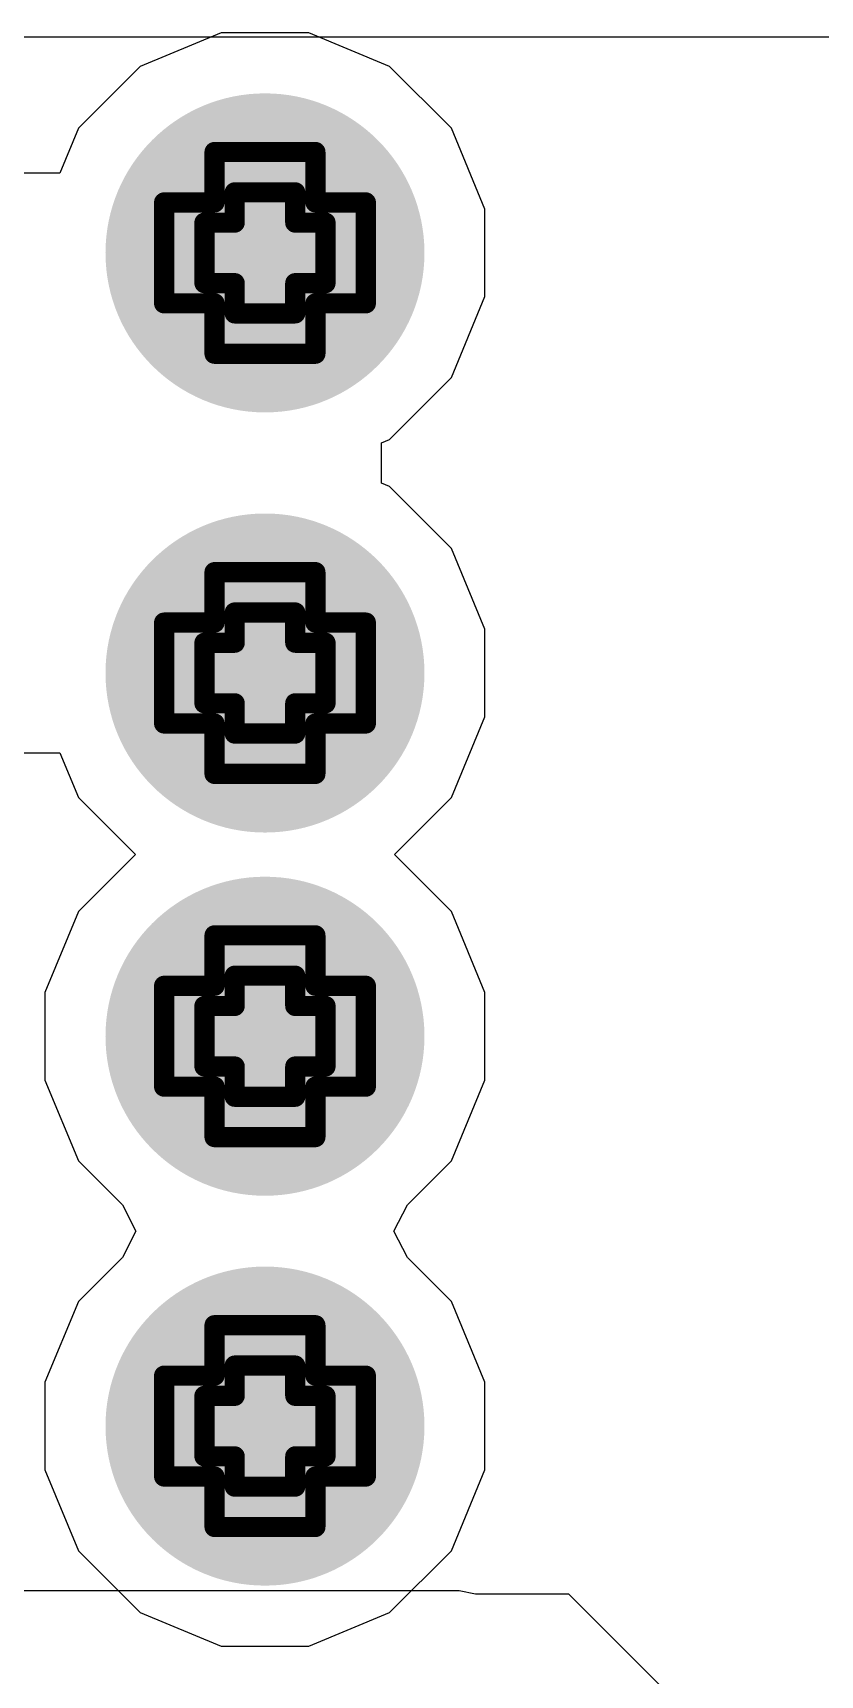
# Model space of a CAD drawing. Header units: inches. Extents: x -4 to 5258, y -4 to 5281.
# Drawn here: x 76.165 to 78.147, y 86.516 to 90.651 of the extents above; entities that cross this region are included whole.
import ezdxf

# ---------------------------------------------------------------- set-up
doc = ezdxf.new("R2010")
doc.units = ezdxf.units.IN
for name, color, linetype in [('Bottom Layer', 5, 'Continuous'), ('Bottom Solder', 6, 'Continuous'), ('Drill Drawing', 1, 'Continuous'), ('Layer 1', 16, 'Continuous'), ('Layer 2', 76, 'Continuous'), ('Top Layer', 1, 'Continuous'), ('Top Solder', 216, 'Continuous'), ('Via Holes', 16, 'Continuous')]:
    doc.layers.add(name, color=color, linetype=linetype)

msp = doc.modelspace()

# ---------------------------------------------------------------- hatches: boundary and pattern name
at = {"layer": 'Bottom Layer'}
h = msp.add_hatch(color=5, dxfattribs=at)
edge = h.paths.add_edge_path()
edge.add_arc((76.7492, 90.0969), 0.3, 0, 360)
h = msp.add_hatch(color=5, dxfattribs=at)
edge = h.paths.add_edge_path()
edge.add_arc((76.7492, 89.0392), 0.3, 0, 360)
h = msp.add_hatch(color=5, dxfattribs=at)
edge = h.paths.add_edge_path()
edge.add_arc((76.7492, 88.1248), 0.3, 0, 360)
h = msp.add_hatch(color=5, dxfattribs=at)
edge = h.paths.add_edge_path()
edge.add_arc((76.7492, 87.1433), 0.3, 0, 360)
at = {"layer": 'Bottom Solder'}
h = msp.add_hatch(color=6, dxfattribs=at)
edge = h.paths.add_edge_path()
edge.add_arc((76.7492, 90.0969), 0.4016, 0, 360)
h = msp.add_hatch(color=6, dxfattribs=at)
edge = h.paths.add_edge_path()
edge.add_arc((76.7492, 89.0392), 0.4016, 0, 360)
h = msp.add_hatch(color=6, dxfattribs=at)
edge = h.paths.add_edge_path()
edge.add_arc((76.7492, 88.1248), 0.4016, 0, 360)
h = msp.add_hatch(color=6, dxfattribs=at)
edge = h.paths.add_edge_path()
edge.add_arc((76.7492, 87.1433), 0.4016, 0, 360)
at = {"layer": 'Layer 1'}
h = msp.add_hatch(color=16, dxfattribs=at)
edge = h.paths.add_edge_path()
edge.add_arc((76.7492, 90.0969), 0.3, 0, 360)
h = msp.add_hatch(color=16, dxfattribs=at)
edge = h.paths.add_edge_path()
edge.add_arc((76.7492, 89.0392), 0.3, 0, 360)
h = msp.add_hatch(color=16, dxfattribs=at)
edge = h.paths.add_edge_path()
edge.add_arc((76.7492, 88.1248), 0.3, 0, 360)
h = msp.add_hatch(color=16, dxfattribs=at)
edge = h.paths.add_edge_path()
edge.add_arc((76.7492, 87.1433), 0.3, 0, 360)
at = {"layer": 'Layer 2'}
h = msp.add_hatch(color=76, dxfattribs=at)
edge = h.paths.add_edge_path()
edge.add_arc((76.7492, 90.0969), 0.3, 0, 360)
h = msp.add_hatch(color=76, dxfattribs=at)
edge = h.paths.add_edge_path()
edge.add_arc((76.7492, 89.0392), 0.3, 0, 360)
h = msp.add_hatch(color=76, dxfattribs=at)
edge = h.paths.add_edge_path()
edge.add_arc((76.7492, 88.1248), 0.3, 0, 360)
h = msp.add_hatch(color=76, dxfattribs=at)
edge = h.paths.add_edge_path()
edge.add_arc((76.7492, 87.1433), 0.3, 0, 360)
at = {"layer": 'Top Layer'}
h = msp.add_hatch(color=1, dxfattribs=at)
edge = h.paths.add_edge_path()
edge.add_arc((76.7492, 90.0969), 0.3, 0, 360)
h = msp.add_hatch(color=1, dxfattribs=at)
edge = h.paths.add_edge_path()
edge.add_arc((76.7492, 89.0392), 0.3, 0, 360)
h = msp.add_hatch(color=1, dxfattribs=at)
edge = h.paths.add_edge_path()
edge.add_arc((76.7492, 88.1248), 0.3, 0, 360)
h = msp.add_hatch(color=1, dxfattribs=at)
edge = h.paths.add_edge_path()
edge.add_arc((76.7492, 87.1433), 0.3, 0, 360)
at = {"layer": 'Top Solder'}
h = msp.add_hatch(color=216, dxfattribs=at)
edge = h.paths.add_edge_path()
edge.add_arc((76.7492, 90.0969), 0.4016, 0, 360)
h = msp.add_hatch(color=216, dxfattribs=at)
edge = h.paths.add_edge_path()
edge.add_arc((76.7492, 89.0392), 0.4016, 0, 360)
h = msp.add_hatch(color=216, dxfattribs=at)
edge = h.paths.add_edge_path()
edge.add_arc((76.7492, 88.1248), 0.4016, 0, 360)
h = msp.add_hatch(color=216, dxfattribs=at)
edge = h.paths.add_edge_path()
edge.add_arc((76.7492, 87.1433), 0.4016, 0, 360)
at = {"layer": 'Via Holes'}
h = msp.add_hatch(color=7, dxfattribs=at)
edge = h.paths.add_edge_path()
edge.add_arc((76.7492, 90.0969), 0.15, 0, 360)
h = msp.add_hatch(color=7, dxfattribs=at)
edge = h.paths.add_edge_path()
edge.add_arc((76.7492, 89.0392), 0.15, 0, 360)
h = msp.add_hatch(color=7, dxfattribs=at)
edge = h.paths.add_edge_path()
edge.add_arc((76.7492, 88.1248), 0.15, 0, 360)
h = msp.add_hatch(color=7, dxfattribs=at)
edge = h.paths.add_edge_path()
edge.add_arc((76.7492, 87.1433), 0.15, 0, 360)

# ---------------------------------------------------------------- linework, layer by layer
at = {"layer": 'Drill Drawing'}
for points in [[(76.6222, 90.2239, 0.0508, 0.0508, 0), (76.6222, 90.3509, 0.0508, 0.0508, 0)], [(76.6222, 90.3509, 0.0508, 0.0508, 0), (76.8762, 90.3509, 0.0508, 0.0508, 0)], [(76.8762, 90.2239, 0.0508, 0.0508, 0), (76.8762, 90.3509, 0.0508, 0.0508, 0)], [(76.673, 90.1731, 0.0508, 0.0508, 0), (76.673, 90.2493, 0.0508, 0.0508, 0)], [(76.673, 90.2493, 0.0508, 0.0508, 0), (76.8254, 90.2493, 0.0508, 0.0508, 0)], [(76.8254, 90.1731, 0.0508, 0.0508, 0), (76.8254, 90.2493, 0.0508, 0.0508, 0)], [(76.4952, 89.9699, 0.0508, 0.0508, 0), (76.4952, 90.2239, 0.0508, 0.0508, 0)], [(76.4952, 90.2239, 0.0508, 0.0508, 0), (76.6222, 90.2239, 0.0508, 0.0508, 0)], [(76.8762, 90.2239, 0.0508, 0.0508, 0), (77.0032, 90.2239, 0.0508, 0.0508, 0)], [(77.0032, 89.9699, 0.0508, 0.0508, 0), (77.0032, 90.2239, 0.0508, 0.0508, 0)], [(76.5968, 90.0207, 0.0508, 0.0508, 0), (76.5968, 90.1731, 0.0508, 0.0508, 0)], [(76.5968, 90.1731, 0.0508, 0.0508, 0), (76.673, 90.1731, 0.0508, 0.0508, 0)], [(76.8254, 90.1731, 0.0508, 0.0508, 0), (76.9016, 90.1731, 0.0508, 0.0508, 0)], [(76.9016, 90.0207, 0.0508, 0.0508, 0), (76.9016, 90.1731, 0.0508, 0.0508, 0)], [(76.5968, 90.0207, 0.0508, 0.0508, 0), (76.673, 90.0207, 0.0508, 0.0508, 0)], [(76.673, 89.9445, 0.0508, 0.0508, 0), (76.673, 90.0207, 0.0508, 0.0508, 0)], [(76.8254, 90.0207, 0.0508, 0.0508, 0), (76.9016, 90.0207, 0.0508, 0.0508, 0)], [(76.8254, 89.9445, 0.0508, 0.0508, 0), (76.8254, 90.0207, 0.0508, 0.0508, 0)], [(76.4952, 89.9699, 0.0508, 0.0508, 0), (76.6222, 89.9699, 0.0508, 0.0508, 0)], [(76.6222, 89.8429, 0.0508, 0.0508, 0), (76.6222, 89.9699, 0.0508, 0.0508, 0)], [(76.673, 89.9445, 0.0508, 0.0508, 0), (76.8254, 89.9445, 0.0508, 0.0508, 0)], [(76.8762, 89.9699, 0.0508, 0.0508, 0), (77.0032, 89.9699, 0.0508, 0.0508, 0)], [(76.8762, 89.8429, 0.0508, 0.0508, 0), (76.8762, 89.9699, 0.0508, 0.0508, 0)], [(76.6222, 89.8429, 0.0508, 0.0508, 0), (76.8762, 89.8429, 0.0508, 0.0508, 0)], [(76.6222, 89.1662, 0.0508, 0.0508, 0), (76.6222, 89.2932, 0.0508, 0.0508, 0)], [(76.6222, 89.2932, 0.0508, 0.0508, 0), (76.8762, 89.2932, 0.0508, 0.0508, 0)], [(76.8762, 89.1662, 0.0508, 0.0508, 0), (76.8762, 89.2932, 0.0508, 0.0508, 0)], [(76.4952, 88.9122, 0.0508, 0.0508, 0), (76.4952, 89.1662, 0.0508, 0.0508, 0)], [(76.4952, 89.1662, 0.0508, 0.0508, 0), (76.6222, 89.1662, 0.0508, 0.0508, 0)], [(76.673, 89.1154, 0.0508, 0.0508, 0), (76.673, 89.1916, 0.0508, 0.0508, 0)], [(76.673, 89.1916, 0.0508, 0.0508, 0), (76.8254, 89.1916, 0.0508, 0.0508, 0)], [(76.8254, 89.1154, 0.0508, 0.0508, 0), (76.8254, 89.1916, 0.0508, 0.0508, 0)], [(76.8762, 89.1662, 0.0508, 0.0508, 0), (77.0032, 89.1662, 0.0508, 0.0508, 0)], [(77.0032, 88.9122, 0.0508, 0.0508, 0), (77.0032, 89.1662, 0.0508, 0.0508, 0)], [(76.5968, 88.963, 0.0508, 0.0508, 0), (76.5968, 89.1154, 0.0508, 0.0508, 0)], [(76.5968, 89.1154, 0.0508, 0.0508, 0), (76.673, 89.1154, 0.0508, 0.0508, 0)], [(76.8254, 89.1154, 0.0508, 0.0508, 0), (76.9016, 89.1154, 0.0508, 0.0508, 0)], [(76.9016, 88.963, 0.0508, 0.0508, 0), (76.9016, 89.1154, 0.0508, 0.0508, 0)], [(76.5968, 88.963, 0.0508, 0.0508, 0), (76.673, 88.963, 0.0508, 0.0508, 0)], [(76.673, 88.8868, 0.0508, 0.0508, 0), (76.673, 88.963, 0.0508, 0.0508, 0)], [(76.8254, 88.963, 0.0508, 0.0508, 0), (76.9016, 88.963, 0.0508, 0.0508, 0)], [(76.8254, 88.8868, 0.0508, 0.0508, 0), (76.8254, 88.963, 0.0508, 0.0508, 0)], [(76.4952, 88.9122, 0.0508, 0.0508, 0), (76.6222, 88.9122, 0.0508, 0.0508, 0)], [(76.6222, 88.7852, 0.0508, 0.0508, 0), (76.6222, 88.9122, 0.0508, 0.0508, 0)], [(76.8762, 88.9122, 0.0508, 0.0508, 0), (77.0032, 88.9122, 0.0508, 0.0508, 0)], [(76.8762, 88.7852, 0.0508, 0.0508, 0), (76.8762, 88.9122, 0.0508, 0.0508, 0)], [(76.673, 88.8868, 0.0508, 0.0508, 0), (76.8254, 88.8868, 0.0508, 0.0508, 0)], [(76.6222, 88.7852, 0.0508, 0.0508, 0), (76.8762, 88.7852, 0.0508, 0.0508, 0)], [(76.6222, 88.2518, 0.0508, 0.0508, 0), (76.6222, 88.3788, 0.0508, 0.0508, 0)], [(76.6222, 88.3788, 0.0508, 0.0508, 0), (76.8762, 88.3788, 0.0508, 0.0508, 0)], [(76.8762, 88.2518, 0.0508, 0.0508, 0), (76.8762, 88.3788, 0.0508, 0.0508, 0)], [(76.4952, 87.9978, 0.0508, 0.0508, 0), (76.4952, 88.2518, 0.0508, 0.0508, 0)], [(76.4952, 88.2518, 0.0508, 0.0508, 0), (76.6222, 88.2518, 0.0508, 0.0508, 0)], [(76.673, 88.201, 0.0508, 0.0508, 0), (76.673, 88.2772, 0.0508, 0.0508, 0)], [(76.673, 88.2772, 0.0508, 0.0508, 0), (76.8254, 88.2772, 0.0508, 0.0508, 0)], [(76.8254, 88.201, 0.0508, 0.0508, 0), (76.8254, 88.2772, 0.0508, 0.0508, 0)], [(76.8762, 88.2518, 0.0508, 0.0508, 0), (77.0032, 88.2518, 0.0508, 0.0508, 0)], [(77.0032, 87.9978, 0.0508, 0.0508, 0), (77.0032, 88.2518, 0.0508, 0.0508, 0)], [(76.5968, 88.0486, 0.0508, 0.0508, 0), (76.5968, 88.201, 0.0508, 0.0508, 0)], [(76.5968, 88.201, 0.0508, 0.0508, 0), (76.673, 88.201, 0.0508, 0.0508, 0)], [(76.8254, 88.201, 0.0508, 0.0508, 0), (76.9016, 88.201, 0.0508, 0.0508, 0)], [(76.9016, 88.0486, 0.0508, 0.0508, 0), (76.9016, 88.201, 0.0508, 0.0508, 0)], [(76.5968, 88.0486, 0.0508, 0.0508, 0), (76.673, 88.0486, 0.0508, 0.0508, 0)], [(76.673, 87.9724, 0.0508, 0.0508, 0), (76.673, 88.0486, 0.0508, 0.0508, 0)], [(76.8254, 88.0486, 0.0508, 0.0508, 0), (76.9016, 88.0486, 0.0508, 0.0508, 0)], [(76.8254, 87.9724, 0.0508, 0.0508, 0), (76.8254, 88.0486, 0.0508, 0.0508, 0)], [(76.4952, 87.9978, 0.0508, 0.0508, 0), (76.6222, 87.9978, 0.0508, 0.0508, 0)], [(76.6222, 87.8708, 0.0508, 0.0508, 0), (76.6222, 87.9978, 0.0508, 0.0508, 0)], [(76.673, 87.9724, 0.0508, 0.0508, 0), (76.8254, 87.9724, 0.0508, 0.0508, 0)], [(76.8762, 87.9978, 0.0508, 0.0508, 0), (77.0032, 87.9978, 0.0508, 0.0508, 0)], [(76.8762, 87.8708, 0.0508, 0.0508, 0), (76.8762, 87.9978, 0.0508, 0.0508, 0)], [(76.6222, 87.8708, 0.0508, 0.0508, 0), (76.8762, 87.8708, 0.0508, 0.0508, 0)], [(76.6222, 87.2703, 0.0508, 0.0508, 0), (76.6222, 87.3973, 0.0508, 0.0508, 0)], [(76.6222, 87.3973, 0.0508, 0.0508, 0), (76.8762, 87.3973, 0.0508, 0.0508, 0)], [(76.8762, 87.2703, 0.0508, 0.0508, 0), (76.8762, 87.3973, 0.0508, 0.0508, 0)], [(76.4952, 87.0163, 0.0508, 0.0508, 0), (76.4952, 87.2703, 0.0508, 0.0508, 0)], [(76.4952, 87.2703, 0.0508, 0.0508, 0), (76.6222, 87.2703, 0.0508, 0.0508, 0)], [(76.673, 87.2195, 0.0508, 0.0508, 0), (76.673, 87.2957, 0.0508, 0.0508, 0)], [(76.673, 87.2957, 0.0508, 0.0508, 0), (76.8254, 87.2957, 0.0508, 0.0508, 0)], [(76.8254, 87.2195, 0.0508, 0.0508, 0), (76.8254, 87.2957, 0.0508, 0.0508, 0)], [(76.8762, 87.2703, 0.0508, 0.0508, 0), (77.0032, 87.2703, 0.0508, 0.0508, 0)], [(77.0032, 87.0163, 0.0508, 0.0508, 0), (77.0032, 87.2703, 0.0508, 0.0508, 0)], [(76.5968, 87.0671, 0.0508, 0.0508, 0), (76.5968, 87.2195, 0.0508, 0.0508, 0)], [(76.5968, 87.2195, 0.0508, 0.0508, 0), (76.673, 87.2195, 0.0508, 0.0508, 0)], [(76.8254, 87.2195, 0.0508, 0.0508, 0), (76.9016, 87.2195, 0.0508, 0.0508, 0)], [(76.9016, 87.0671, 0.0508, 0.0508, 0), (76.9016, 87.2195, 0.0508, 0.0508, 0)], [(76.5968, 87.0671, 0.0508, 0.0508, 0), (76.673, 87.0671, 0.0508, 0.0508, 0)], [(76.673, 86.9909, 0.0508, 0.0508, 0), (76.673, 87.0671, 0.0508, 0.0508, 0)], [(76.8254, 87.0671, 0.0508, 0.0508, 0), (76.9016, 87.0671, 0.0508, 0.0508, 0)], [(76.8254, 86.9909, 0.0508, 0.0508, 0), (76.8254, 87.0671, 0.0508, 0.0508, 0)], [(76.4952, 87.0163, 0.0508, 0.0508, 0), (76.6222, 87.0163, 0.0508, 0.0508, 0)], [(76.6222, 86.8893, 0.0508, 0.0508, 0), (76.6222, 87.0163, 0.0508, 0.0508, 0)], [(76.8762, 87.0163, 0.0508, 0.0508, 0), (77.0032, 87.0163, 0.0508, 0.0508, 0)], [(76.8762, 86.8893, 0.0508, 0.0508, 0), (76.8762, 87.0163, 0.0508, 0.0508, 0)], [(76.673, 86.9909, 0.0508, 0.0508, 0), (76.8254, 86.9909, 0.0508, 0.0508, 0)], [(76.6222, 86.8893, 0.0508, 0.0508, 0), (76.8762, 86.8893, 0.0508, 0.0508, 0)]]:
    msp.add_lwpolyline(points, format="xyseb", dxfattribs=at)
for points in [[(76.6095, 90.3509, 0.0254, 0.0254, 1), (76.6349, 90.3509, 0.0254, 0.0254, 1)], [(76.6095, 90.3509, 0.0254, 0.0254, 1), (76.6349, 90.3509, 0.0254, 0.0254, 1)], [(76.8635, 90.3509, 0.0254, 0.0254, 1), (76.8889, 90.3509, 0.0254, 0.0254, 1)], [(76.8635, 90.3509, 0.0254, 0.0254, 1), (76.8889, 90.3509, 0.0254, 0.0254, 1)], [(76.6603, 90.2493, 0.0254, 0.0254, 1), (76.6857, 90.2493, 0.0254, 0.0254, 1)], [(76.6603, 90.2493, 0.0254, 0.0254, 1), (76.6857, 90.2493, 0.0254, 0.0254, 1)], [(76.8127, 90.2493, 0.0254, 0.0254, 1), (76.8381, 90.2493, 0.0254, 0.0254, 1)], [(76.8127, 90.2493, 0.0254, 0.0254, 1), (76.8381, 90.2493, 0.0254, 0.0254, 1)], [(76.4825, 90.2239, 0.0254, 0.0254, 1), (76.5079, 90.2239, 0.0254, 0.0254, 1)], [(76.4825, 90.2239, 0.0254, 0.0254, 1), (76.5079, 90.2239, 0.0254, 0.0254, 1)], [(76.6095, 90.2239, 0.0254, 0.0254, 1), (76.6349, 90.2239, 0.0254, 0.0254, 1)], [(76.6095, 90.2239, 0.0254, 0.0254, 1), (76.6349, 90.2239, 0.0254, 0.0254, 1)], [(76.8635, 90.2239, 0.0254, 0.0254, 1), (76.8889, 90.2239, 0.0254, 0.0254, 1)], [(76.8635, 90.2239, 0.0254, 0.0254, 1), (76.8889, 90.2239, 0.0254, 0.0254, 1)], [(76.9905, 90.2239, 0.0254, 0.0254, 1), (77.0159, 90.2239, 0.0254, 0.0254, 1)], [(76.9905, 90.2239, 0.0254, 0.0254, 1), (77.0159, 90.2239, 0.0254, 0.0254, 1)], [(76.5841, 90.1731, 0.0254, 0.0254, 1), (76.6095, 90.1731, 0.0254, 0.0254, 1)], [(76.5841, 90.1731, 0.0254, 0.0254, 1), (76.6095, 90.1731, 0.0254, 0.0254, 1)], [(76.6603, 90.1731, 0.0254, 0.0254, 1), (76.6857, 90.1731, 0.0254, 0.0254, 1)], [(76.6603, 90.1731, 0.0254, 0.0254, 1), (76.6857, 90.1731, 0.0254, 0.0254, 1)], [(76.8127, 90.1731, 0.0254, 0.0254, 1), (76.8381, 90.1731, 0.0254, 0.0254, 1)], [(76.8127, 90.1731, 0.0254, 0.0254, 1), (76.8381, 90.1731, 0.0254, 0.0254, 1)], [(76.8889, 90.1731, 0.0254, 0.0254, 1), (76.9143, 90.1731, 0.0254, 0.0254, 1)], [(76.8889, 90.1731, 0.0254, 0.0254, 1), (76.9143, 90.1731, 0.0254, 0.0254, 1)], [(76.5841, 90.0207, 0.0254, 0.0254, 1), (76.6095, 90.0207, 0.0254, 0.0254, 1)], [(76.5841, 90.0207, 0.0254, 0.0254, 1), (76.6095, 90.0207, 0.0254, 0.0254, 1)], [(76.6603, 90.0207, 0.0254, 0.0254, 1), (76.6857, 90.0207, 0.0254, 0.0254, 1)], [(76.6603, 90.0207, 0.0254, 0.0254, 1), (76.6857, 90.0207, 0.0254, 0.0254, 1)], [(76.8127, 90.0207, 0.0254, 0.0254, 1), (76.8381, 90.0207, 0.0254, 0.0254, 1)], [(76.8127, 90.0207, 0.0254, 0.0254, 1), (76.8381, 90.0207, 0.0254, 0.0254, 1)], [(76.8889, 90.0207, 0.0254, 0.0254, 1), (76.9143, 90.0207, 0.0254, 0.0254, 1)], [(76.8889, 90.0207, 0.0254, 0.0254, 1), (76.9143, 90.0207, 0.0254, 0.0254, 1)], [(76.4825, 89.9699, 0.0254, 0.0254, 1), (76.5079, 89.9699, 0.0254, 0.0254, 1)], [(76.4825, 89.9699, 0.0254, 0.0254, 1), (76.5079, 89.9699, 0.0254, 0.0254, 1)], [(76.6095, 89.9699, 0.0254, 0.0254, 1), (76.6349, 89.9699, 0.0254, 0.0254, 1)], [(76.6095, 89.9699, 0.0254, 0.0254, 1), (76.6349, 89.9699, 0.0254, 0.0254, 1)], [(76.6603, 89.9445, 0.0254, 0.0254, 1), (76.6857, 89.9445, 0.0254, 0.0254, 1)], [(76.6603, 89.9445, 0.0254, 0.0254, 1), (76.6857, 89.9445, 0.0254, 0.0254, 1)], [(76.8127, 89.9445, 0.0254, 0.0254, 1), (76.8381, 89.9445, 0.0254, 0.0254, 1)], [(76.8127, 89.9445, 0.0254, 0.0254, 1), (76.8381, 89.9445, 0.0254, 0.0254, 1)], [(76.8635, 89.9699, 0.0254, 0.0254, 1), (76.8889, 89.9699, 0.0254, 0.0254, 1)], [(76.8635, 89.9699, 0.0254, 0.0254, 1), (76.8889, 89.9699, 0.0254, 0.0254, 1)], [(76.9905, 89.9699, 0.0254, 0.0254, 1), (77.0159, 89.9699, 0.0254, 0.0254, 1)], [(76.9905, 89.9699, 0.0254, 0.0254, 1), (77.0159, 89.9699, 0.0254, 0.0254, 1)], [(76.6095, 89.8429, 0.0254, 0.0254, 1), (76.6349, 89.8429, 0.0254, 0.0254, 1)], [(76.6095, 89.8429, 0.0254, 0.0254, 1), (76.6349, 89.8429, 0.0254, 0.0254, 1)], [(76.8635, 89.8429, 0.0254, 0.0254, 1), (76.8889, 89.8429, 0.0254, 0.0254, 1)], [(76.8635, 89.8429, 0.0254, 0.0254, 1), (76.8889, 89.8429, 0.0254, 0.0254, 1)], [(76.6095, 89.2932, 0.0254, 0.0254, 1), (76.6349, 89.2932, 0.0254, 0.0254, 1)], [(76.6095, 89.2932, 0.0254, 0.0254, 1), (76.6349, 89.2932, 0.0254, 0.0254, 1)], [(76.8635, 89.2932, 0.0254, 0.0254, 1), (76.8889, 89.2932, 0.0254, 0.0254, 1)], [(76.8635, 89.2932, 0.0254, 0.0254, 1), (76.8889, 89.2932, 0.0254, 0.0254, 1)], [(76.4825, 89.1662, 0.0254, 0.0254, 1), (76.5079, 89.1662, 0.0254, 0.0254, 1)], [(76.4825, 89.1662, 0.0254, 0.0254, 1), (76.5079, 89.1662, 0.0254, 0.0254, 1)], [(76.6095, 89.1662, 0.0254, 0.0254, 1), (76.6349, 89.1662, 0.0254, 0.0254, 1)], [(76.6095, 89.1662, 0.0254, 0.0254, 1), (76.6349, 89.1662, 0.0254, 0.0254, 1)], [(76.6603, 89.1916, 0.0254, 0.0254, 1), (76.6857, 89.1916, 0.0254, 0.0254, 1)], [(76.6603, 89.1916, 0.0254, 0.0254, 1), (76.6857, 89.1916, 0.0254, 0.0254, 1)], [(76.8127, 89.1916, 0.0254, 0.0254, 1), (76.8381, 89.1916, 0.0254, 0.0254, 1)], [(76.8127, 89.1916, 0.0254, 0.0254, 1), (76.8381, 89.1916, 0.0254, 0.0254, 1)], [(76.8635, 89.1662, 0.0254, 0.0254, 1), (76.8889, 89.1662, 0.0254, 0.0254, 1)], [(76.8635, 89.1662, 0.0254, 0.0254, 1), (76.8889, 89.1662, 0.0254, 0.0254, 1)], [(76.9905, 89.1662, 0.0254, 0.0254, 1), (77.0159, 89.1662, 0.0254, 0.0254, 1)], [(76.9905, 89.1662, 0.0254, 0.0254, 1), (77.0159, 89.1662, 0.0254, 0.0254, 1)], [(76.5841, 89.1154, 0.0254, 0.0254, 1), (76.6095, 89.1154, 0.0254, 0.0254, 1)], [(76.5841, 89.1154, 0.0254, 0.0254, 1), (76.6095, 89.1154, 0.0254, 0.0254, 1)], [(76.6603, 89.1154, 0.0254, 0.0254, 1), (76.6857, 89.1154, 0.0254, 0.0254, 1)], [(76.6603, 89.1154, 0.0254, 0.0254, 1), (76.6857, 89.1154, 0.0254, 0.0254, 1)], [(76.8127, 89.1154, 0.0254, 0.0254, 1), (76.8381, 89.1154, 0.0254, 0.0254, 1)], [(76.8127, 89.1154, 0.0254, 0.0254, 1), (76.8381, 89.1154, 0.0254, 0.0254, 1)], [(76.8889, 89.1154, 0.0254, 0.0254, 1), (76.9143, 89.1154, 0.0254, 0.0254, 1)], [(76.8889, 89.1154, 0.0254, 0.0254, 1), (76.9143, 89.1154, 0.0254, 0.0254, 1)], [(76.5841, 88.963, 0.0254, 0.0254, 1), (76.6095, 88.963, 0.0254, 0.0254, 1)], [(76.5841, 88.963, 0.0254, 0.0254, 1), (76.6095, 88.963, 0.0254, 0.0254, 1)], [(76.6603, 88.963, 0.0254, 0.0254, 1), (76.6857, 88.963, 0.0254, 0.0254, 1)], [(76.6603, 88.963, 0.0254, 0.0254, 1), (76.6857, 88.963, 0.0254, 0.0254, 1)], [(76.8127, 88.963, 0.0254, 0.0254, 1), (76.8381, 88.963, 0.0254, 0.0254, 1)], [(76.8127, 88.963, 0.0254, 0.0254, 1), (76.8381, 88.963, 0.0254, 0.0254, 1)], [(76.8889, 88.963, 0.0254, 0.0254, 1), (76.9143, 88.963, 0.0254, 0.0254, 1)], [(76.8889, 88.963, 0.0254, 0.0254, 1), (76.9143, 88.963, 0.0254, 0.0254, 1)], [(76.4825, 88.9122, 0.0254, 0.0254, 1), (76.5079, 88.9122, 0.0254, 0.0254, 1)], [(76.4825, 88.9122, 0.0254, 0.0254, 1), (76.5079, 88.9122, 0.0254, 0.0254, 1)], [(76.6095, 88.9122, 0.0254, 0.0254, 1), (76.6349, 88.9122, 0.0254, 0.0254, 1)], [(76.6095, 88.9122, 0.0254, 0.0254, 1), (76.6349, 88.9122, 0.0254, 0.0254, 1)], [(76.8635, 88.9122, 0.0254, 0.0254, 1), (76.8889, 88.9122, 0.0254, 0.0254, 1)], [(76.8635, 88.9122, 0.0254, 0.0254, 1), (76.8889, 88.9122, 0.0254, 0.0254, 1)], [(76.9905, 88.9122, 0.0254, 0.0254, 1), (77.0159, 88.9122, 0.0254, 0.0254, 1)], [(76.9905, 88.9122, 0.0254, 0.0254, 1), (77.0159, 88.9122, 0.0254, 0.0254, 1)], [(76.6603, 88.8868, 0.0254, 0.0254, 1), (76.6857, 88.8868, 0.0254, 0.0254, 1)], [(76.6603, 88.8868, 0.0254, 0.0254, 1), (76.6857, 88.8868, 0.0254, 0.0254, 1)], [(76.8127, 88.8868, 0.0254, 0.0254, 1), (76.8381, 88.8868, 0.0254, 0.0254, 1)], [(76.8127, 88.8868, 0.0254, 0.0254, 1), (76.8381, 88.8868, 0.0254, 0.0254, 1)], [(76.6095, 88.7852, 0.0254, 0.0254, 1), (76.6349, 88.7852, 0.0254, 0.0254, 1)], [(76.6095, 88.7852, 0.0254, 0.0254, 1), (76.6349, 88.7852, 0.0254, 0.0254, 1)], [(76.8635, 88.7852, 0.0254, 0.0254, 1), (76.8889, 88.7852, 0.0254, 0.0254, 1)], [(76.8635, 88.7852, 0.0254, 0.0254, 1), (76.8889, 88.7852, 0.0254, 0.0254, 1)], [(76.6095, 88.3788, 0.0254, 0.0254, 1), (76.6349, 88.3788, 0.0254, 0.0254, 1)], [(76.6095, 88.3788, 0.0254, 0.0254, 1), (76.6349, 88.3788, 0.0254, 0.0254, 1)], [(76.8635, 88.3788, 0.0254, 0.0254, 1), (76.8889, 88.3788, 0.0254, 0.0254, 1)], [(76.8635, 88.3788, 0.0254, 0.0254, 1), (76.8889, 88.3788, 0.0254, 0.0254, 1)], [(76.4825, 88.2518, 0.0254, 0.0254, 1), (76.5079, 88.2518, 0.0254, 0.0254, 1)], [(76.4825, 88.2518, 0.0254, 0.0254, 1), (76.5079, 88.2518, 0.0254, 0.0254, 1)], [(76.6095, 88.2518, 0.0254, 0.0254, 1), (76.6349, 88.2518, 0.0254, 0.0254, 1)], [(76.6095, 88.2518, 0.0254, 0.0254, 1), (76.6349, 88.2518, 0.0254, 0.0254, 1)], [(76.6603, 88.2772, 0.0254, 0.0254, 1), (76.6857, 88.2772, 0.0254, 0.0254, 1)], [(76.6603, 88.2772, 0.0254, 0.0254, 1), (76.6857, 88.2772, 0.0254, 0.0254, 1)], [(76.8127, 88.2772, 0.0254, 0.0254, 1), (76.8381, 88.2772, 0.0254, 0.0254, 1)], [(76.8127, 88.2772, 0.0254, 0.0254, 1), (76.8381, 88.2772, 0.0254, 0.0254, 1)], [(76.8635, 88.2518, 0.0254, 0.0254, 1), (76.8889, 88.2518, 0.0254, 0.0254, 1)], [(76.8635, 88.2518, 0.0254, 0.0254, 1), (76.8889, 88.2518, 0.0254, 0.0254, 1)], [(76.9905, 88.2518, 0.0254, 0.0254, 1), (77.0159, 88.2518, 0.0254, 0.0254, 1)], [(76.9905, 88.2518, 0.0254, 0.0254, 1), (77.0159, 88.2518, 0.0254, 0.0254, 1)], [(76.5841, 88.201, 0.0254, 0.0254, 1), (76.6095, 88.201, 0.0254, 0.0254, 1)], [(76.5841, 88.201, 0.0254, 0.0254, 1), (76.6095, 88.201, 0.0254, 0.0254, 1)], [(76.6603, 88.201, 0.0254, 0.0254, 1), (76.6857, 88.201, 0.0254, 0.0254, 1)], [(76.6603, 88.201, 0.0254, 0.0254, 1), (76.6857, 88.201, 0.0254, 0.0254, 1)], [(76.8127, 88.201, 0.0254, 0.0254, 1), (76.8381, 88.201, 0.0254, 0.0254, 1)], [(76.8127, 88.201, 0.0254, 0.0254, 1), (76.8381, 88.201, 0.0254, 0.0254, 1)], [(76.8889, 88.201, 0.0254, 0.0254, 1), (76.9143, 88.201, 0.0254, 0.0254, 1)], [(76.8889, 88.201, 0.0254, 0.0254, 1), (76.9143, 88.201, 0.0254, 0.0254, 1)], [(76.5841, 88.0486, 0.0254, 0.0254, 1), (76.6095, 88.0486, 0.0254, 0.0254, 1)], [(76.5841, 88.0486, 0.0254, 0.0254, 1), (76.6095, 88.0486, 0.0254, 0.0254, 1)], [(76.6603, 88.0486, 0.0254, 0.0254, 1), (76.6857, 88.0486, 0.0254, 0.0254, 1)], [(76.6603, 88.0486, 0.0254, 0.0254, 1), (76.6857, 88.0486, 0.0254, 0.0254, 1)], [(76.8127, 88.0486, 0.0254, 0.0254, 1), (76.8381, 88.0486, 0.0254, 0.0254, 1)], [(76.8127, 88.0486, 0.0254, 0.0254, 1), (76.8381, 88.0486, 0.0254, 0.0254, 1)], [(76.8889, 88.0486, 0.0254, 0.0254, 1), (76.9143, 88.0486, 0.0254, 0.0254, 1)], [(76.8889, 88.0486, 0.0254, 0.0254, 1), (76.9143, 88.0486, 0.0254, 0.0254, 1)], [(76.4825, 87.9978, 0.0254, 0.0254, 1), (76.5079, 87.9978, 0.0254, 0.0254, 1)], [(76.4825, 87.9978, 0.0254, 0.0254, 1), (76.5079, 87.9978, 0.0254, 0.0254, 1)], [(76.6095, 87.9978, 0.0254, 0.0254, 1), (76.6349, 87.9978, 0.0254, 0.0254, 1)], [(76.6095, 87.9978, 0.0254, 0.0254, 1), (76.6349, 87.9978, 0.0254, 0.0254, 1)], [(76.6603, 87.9724, 0.0254, 0.0254, 1), (76.6857, 87.9724, 0.0254, 0.0254, 1)], [(76.6603, 87.9724, 0.0254, 0.0254, 1), (76.6857, 87.9724, 0.0254, 0.0254, 1)], [(76.8127, 87.9724, 0.0254, 0.0254, 1), (76.8381, 87.9724, 0.0254, 0.0254, 1)], [(76.8127, 87.9724, 0.0254, 0.0254, 1), (76.8381, 87.9724, 0.0254, 0.0254, 1)], [(76.8635, 87.9978, 0.0254, 0.0254, 1), (76.8889, 87.9978, 0.0254, 0.0254, 1)], [(76.8635, 87.9978, 0.0254, 0.0254, 1), (76.8889, 87.9978, 0.0254, 0.0254, 1)], [(76.9905, 87.9978, 0.0254, 0.0254, 1), (77.0159, 87.9978, 0.0254, 0.0254, 1)], [(76.9905, 87.9978, 0.0254, 0.0254, 1), (77.0159, 87.9978, 0.0254, 0.0254, 1)], [(76.6095, 87.8708, 0.0254, 0.0254, 1), (76.6349, 87.8708, 0.0254, 0.0254, 1)], [(76.6095, 87.8708, 0.0254, 0.0254, 1), (76.6349, 87.8708, 0.0254, 0.0254, 1)], [(76.8635, 87.8708, 0.0254, 0.0254, 1), (76.8889, 87.8708, 0.0254, 0.0254, 1)], [(76.8635, 87.8708, 0.0254, 0.0254, 1), (76.8889, 87.8708, 0.0254, 0.0254, 1)], [(76.6095, 87.3973, 0.0254, 0.0254, 1), (76.6349, 87.3973, 0.0254, 0.0254, 1)], [(76.6095, 87.3973, 0.0254, 0.0254, 1), (76.6349, 87.3973, 0.0254, 0.0254, 1)], [(76.8635, 87.3973, 0.0254, 0.0254, 1), (76.8889, 87.3973, 0.0254, 0.0254, 1)], [(76.8635, 87.3973, 0.0254, 0.0254, 1), (76.8889, 87.3973, 0.0254, 0.0254, 1)], [(76.4825, 87.2703, 0.0254, 0.0254, 1), (76.5079, 87.2703, 0.0254, 0.0254, 1)], [(76.4825, 87.2703, 0.0254, 0.0254, 1), (76.5079, 87.2703, 0.0254, 0.0254, 1)], [(76.6095, 87.2703, 0.0254, 0.0254, 1), (76.6349, 87.2703, 0.0254, 0.0254, 1)], [(76.6095, 87.2703, 0.0254, 0.0254, 1), (76.6349, 87.2703, 0.0254, 0.0254, 1)], [(76.6603, 87.2957, 0.0254, 0.0254, 1), (76.6857, 87.2957, 0.0254, 0.0254, 1)], [(76.6603, 87.2957, 0.0254, 0.0254, 1), (76.6857, 87.2957, 0.0254, 0.0254, 1)], [(76.8127, 87.2957, 0.0254, 0.0254, 1), (76.8381, 87.2957, 0.0254, 0.0254, 1)], [(76.8127, 87.2957, 0.0254, 0.0254, 1), (76.8381, 87.2957, 0.0254, 0.0254, 1)], [(76.8635, 87.2703, 0.0254, 0.0254, 1), (76.8889, 87.2703, 0.0254, 0.0254, 1)], [(76.8635, 87.2703, 0.0254, 0.0254, 1), (76.8889, 87.2703, 0.0254, 0.0254, 1)], [(76.9905, 87.2703, 0.0254, 0.0254, 1), (77.0159, 87.2703, 0.0254, 0.0254, 1)], [(76.9905, 87.2703, 0.0254, 0.0254, 1), (77.0159, 87.2703, 0.0254, 0.0254, 1)], [(76.5841, 87.2195, 0.0254, 0.0254, 1), (76.6095, 87.2195, 0.0254, 0.0254, 1)], [(76.5841, 87.2195, 0.0254, 0.0254, 1), (76.6095, 87.2195, 0.0254, 0.0254, 1)], [(76.6603, 87.2195, 0.0254, 0.0254, 1), (76.6857, 87.2195, 0.0254, 0.0254, 1)], [(76.6603, 87.2195, 0.0254, 0.0254, 1), (76.6857, 87.2195, 0.0254, 0.0254, 1)], [(76.8127, 87.2195, 0.0254, 0.0254, 1), (76.8381, 87.2195, 0.0254, 0.0254, 1)], [(76.8127, 87.2195, 0.0254, 0.0254, 1), (76.8381, 87.2195, 0.0254, 0.0254, 1)], [(76.8889, 87.2195, 0.0254, 0.0254, 1), (76.9143, 87.2195, 0.0254, 0.0254, 1)], [(76.8889, 87.2195, 0.0254, 0.0254, 1), (76.9143, 87.2195, 0.0254, 0.0254, 1)], [(76.5841, 87.0671, 0.0254, 0.0254, 1), (76.6095, 87.0671, 0.0254, 0.0254, 1)], [(76.5841, 87.0671, 0.0254, 0.0254, 1), (76.6095, 87.0671, 0.0254, 0.0254, 1)], [(76.6603, 87.0671, 0.0254, 0.0254, 1), (76.6857, 87.0671, 0.0254, 0.0254, 1)], [(76.6603, 87.0671, 0.0254, 0.0254, 1), (76.6857, 87.0671, 0.0254, 0.0254, 1)], [(76.8127, 87.0671, 0.0254, 0.0254, 1), (76.8381, 87.0671, 0.0254, 0.0254, 1)], [(76.8127, 87.0671, 0.0254, 0.0254, 1), (76.8381, 87.0671, 0.0254, 0.0254, 1)], [(76.8889, 87.0671, 0.0254, 0.0254, 1), (76.9143, 87.0671, 0.0254, 0.0254, 1)], [(76.8889, 87.0671, 0.0254, 0.0254, 1), (76.9143, 87.0671, 0.0254, 0.0254, 1)], [(76.4825, 87.0163, 0.0254, 0.0254, 1), (76.5079, 87.0163, 0.0254, 0.0254, 1)], [(76.4825, 87.0163, 0.0254, 0.0254, 1), (76.5079, 87.0163, 0.0254, 0.0254, 1)], [(76.6095, 87.0163, 0.0254, 0.0254, 1), (76.6349, 87.0163, 0.0254, 0.0254, 1)], [(76.6095, 87.0163, 0.0254, 0.0254, 1), (76.6349, 87.0163, 0.0254, 0.0254, 1)], [(76.8635, 87.0163, 0.0254, 0.0254, 1), (76.8889, 87.0163, 0.0254, 0.0254, 1)], [(76.8635, 87.0163, 0.0254, 0.0254, 1), (76.8889, 87.0163, 0.0254, 0.0254, 1)], [(76.9905, 87.0163, 0.0254, 0.0254, 1), (77.0159, 87.0163, 0.0254, 0.0254, 1)], [(76.9905, 87.0163, 0.0254, 0.0254, 1), (77.0159, 87.0163, 0.0254, 0.0254, 1)], [(76.6603, 86.9909, 0.0254, 0.0254, 1), (76.6857, 86.9909, 0.0254, 0.0254, 1)], [(76.6603, 86.9909, 0.0254, 0.0254, 1), (76.6857, 86.9909, 0.0254, 0.0254, 1)], [(76.8127, 86.9909, 0.0254, 0.0254, 1), (76.8381, 86.9909, 0.0254, 0.0254, 1)], [(76.8127, 86.9909, 0.0254, 0.0254, 1), (76.8381, 86.9909, 0.0254, 0.0254, 1)], [(76.6095, 86.8893, 0.0254, 0.0254, 1), (76.6349, 86.8893, 0.0254, 0.0254, 1)], [(76.6095, 86.8893, 0.0254, 0.0254, 1), (76.6349, 86.8893, 0.0254, 0.0254, 1)], [(76.8635, 86.8893, 0.0254, 0.0254, 1), (76.8889, 86.8893, 0.0254, 0.0254, 1)], [(76.8635, 86.8893, 0.0254, 0.0254, 1), (76.8889, 86.8893, 0.0254, 0.0254, 1)]]:
    msp.add_lwpolyline(points, format="xyseb", close=True, dxfattribs=at)
at = {"layer": 'Layer 1'}
for p, q in [((76.639, 90.6509), (76.4353, 90.5665)), ((76.8594, 90.6509), (76.639, 90.6509)), ((77.063, 90.5665), (76.8594, 90.6509)), ((76.4353, 90.5665), (76.2795, 90.4107)), ((77.2188, 90.4107), (77.063, 90.5665)), ((76.2795, 90.4107), (76.2326, 90.2976)), ((77.3032, 90.2071), (77.2188, 90.4107)), ((76.2326, 90.2976), (76.1227, 90.2976)), ((77.3032, 89.9867), (77.3032, 90.2071)), ((77.2188, 89.783), (77.3032, 89.9867)), ((77.063, 89.6272), (77.2188, 89.783)), ((77.0427, 89.6188), (77.063, 89.6272)), ((77.0427, 89.5172), (77.0427, 89.6188)), ((77.063, 89.5088), (77.0427, 89.5172)), ((77.2188, 89.353), (77.063, 89.5088)), ((77.3032, 89.1494), (77.2188, 89.353)), ((77.3032, 88.929), (77.3032, 89.1494)), ((77.2188, 88.7254), (77.3032, 88.929)), ((76.1227, 88.8385), (76.2326, 88.8385)), ((76.2326, 88.8385), (76.2795, 88.7254)), ((76.2795, 88.7254), (76.4229, 88.582)), ((77.0754, 88.582), (77.2188, 88.7254)), ((76.4229, 88.582), (76.2795, 88.4386)), ((77.2188, 88.4386), (77.0754, 88.582)), ((76.2795, 88.4386), (76.1952, 88.235)), ((77.3032, 88.235), (77.2188, 88.4386)), ((76.1952, 88.235), (76.1952, 88.0146)), ((77.3032, 88.0146), (77.3032, 88.235)), ((76.1952, 88.0146), (76.2795, 87.811)), ((77.2188, 87.811), (77.3032, 88.0146)), ((76.2795, 87.811), (76.39, 87.7004)), ((77.1083, 87.7004), (77.2188, 87.811)), ((76.39, 87.7004), (76.4244, 87.6341)), ((77.0739, 87.6341), (77.1083, 87.7004)), ((76.4244, 87.6341), (76.39, 87.5677)), ((77.1083, 87.5677), (77.0739, 87.6341)), ((76.39, 87.5677), (76.2795, 87.4571)), ((77.2188, 87.4571), (77.1083, 87.5677)), ((76.2795, 87.4571), (76.1952, 87.2535)), ((77.3032, 87.2535), (77.2188, 87.4571)), ((76.1952, 87.2535), (76.1952, 87.0331)), ((77.3032, 87.0331), (77.3032, 87.2535)), ((76.1952, 87.0331), (76.2795, 86.8295)), ((77.2188, 86.8295), (77.3032, 87.0331)), ((76.2795, 86.8295), (76.4353, 86.6737)), ((77.063, 86.6737), (77.2188, 86.8295)), ((76.4353, 86.6737), (76.639, 86.5893)), ((76.8594, 86.5893), (77.063, 86.6737)), ((76.639, 86.5893), (76.8594, 86.5893))]:
    msp.add_line(p, q, dxfattribs=at)
at = {"layer": 'Top Layer'}
for p, q in [((73.6595, 90.6407), (87.3775, 90.6407)), ((77.2379, 86.7288), (73.6595, 86.7288)), ((77.2795, 86.7205), (77.2379, 86.7288)), ((77.5141, 86.7205), (77.2795, 86.7205)), ((78.0238, 86.2109), (77.5141, 86.7205))]:
    msp.add_line(p, q, dxfattribs=at)

doc.saveas('drawing.dxf')
